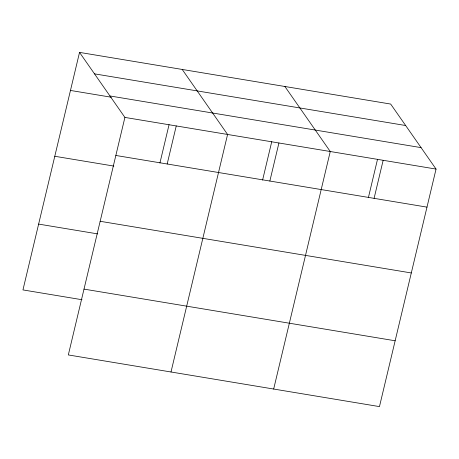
<?xml version="1.0" encoding="UTF-8"?>
<svg xmlns="http://www.w3.org/2000/svg" width="459" height="459" viewBox="0 0 459 459"><rect width="100%" height="100%" fill="white"/><g stroke="black" fill="none" stroke-linecap="round" stroke-linejoin="round"><path stroke-width="0.69" d="M79.533 52.395L124.905 117.412L68.322 354.939L379.467 406.605L436.05 169.078L390.678 104.061L79.533 52.395L22.95 289.922L82.023 299.727M159.916 163.037L169.067 124.641M167.179 163.989L176.245 125.938M171 371.985L227.584 134.464L182.212 69.447M262.594 180.089L271.739 141.688M269.858 181.041L278.923 142.99M273.673 389.037L330.262 151.516L284.89 86.499M368.382 197.651L377.533 159.256M374.091 198.345L383.156 160.294M94.508 73.853L405.653 125.519M109.936 95.96L421.075 147.626M70.474 90.446L111.262 97.222M124.905 117.412L436.05 169.078M115.84 155.463L426.985 207.129M54.787 156.272L113.866 166.083M100.16 221.29L411.304 272.956M38.631 224.095L97.704 233.901M84.003 289.113L395.147 340.779"/></g></svg>
